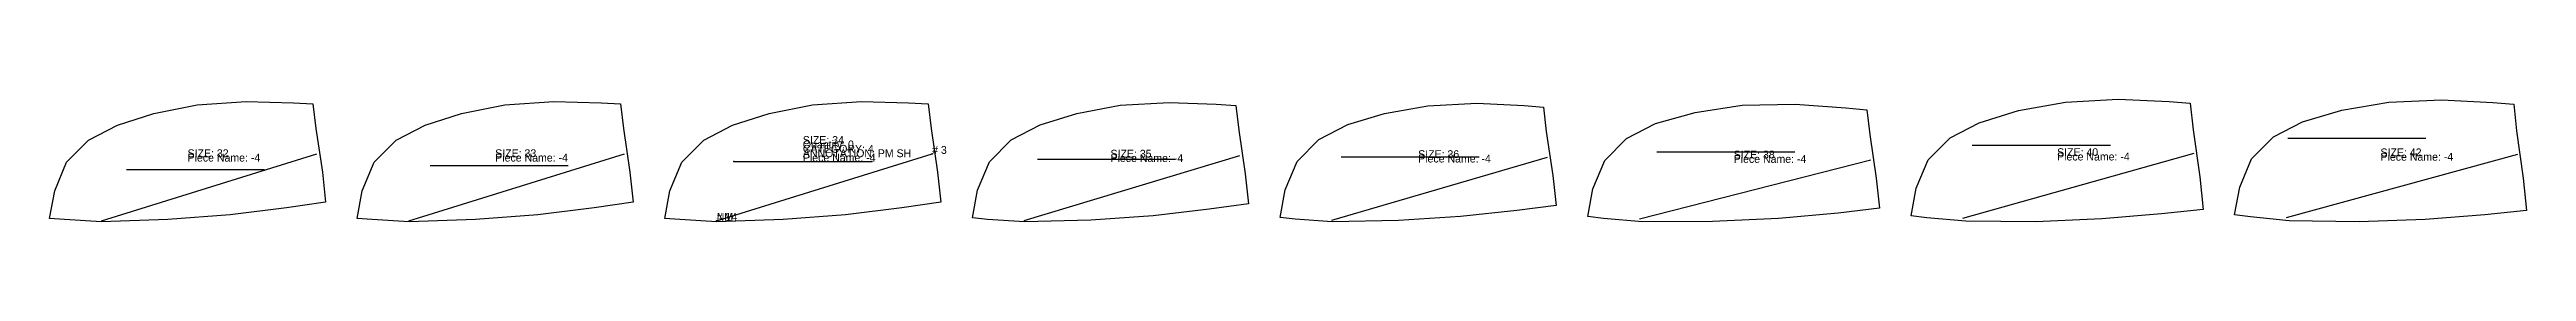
# Model space of a CAD drawing. Extents: x 0 to 2576, y 0 to 49.
# Drawn here: x 1450.1 to 1528.6, y 0 to 3.9 of the extents above; entities that cross this region are included whole.
import ezdxf

# ---------------------------------------------------------------- set-up
doc = ezdxf.new("R2010")
doc.units = 0

# ---------------------------------------------------------------- blocks, each defined once
blk = doc.blocks.new('1111-4_32')
at = {"layer": '1'}
blk.add_lwpolyline([(8.7555, 0.6174), (7.5107, 0.4367), (5.7279, 0.2186), (3.7528, 0.0639), (1.6506, 0), (0.4759, 0.0649), (0, 0.1059), (0.1628, 0.9857), (0.5363, 1.8895), (1.2322, 2.5883), (2.1511, 3.0663), (3.304, 3.4401), (4.6787, 3.7169), (6.2323, 3.8234), (7.7318, 3.7814), (8.3506, 3.7468), (8.4415, 2.9644), (8.6506, 1.5719), (8.7555, 0.6174)], close=True, dxfattribs=at)
at = {"layer": '5'}
blk.add_line((2.4389, 1.6617), (6.8166, 1.6617), dxfattribs=at)
at = {"layer": '7'}
blk.add_line((2.4389, 1.6617), (6.8166, 1.6617), dxfattribs=at)
at = {"layer": '8'}
blk.add_line((1.643, 0.029), (8.4769, 2.157), dxfattribs=at)
at = {"layer": '1'}
for s, p in [('SIZE: 32', (4.3777, 2.0517)), ('Piece Name: -4', (4.3777, 1.9117))]:
    blk.add_text(s, height=0.25, dxfattribs=at).set_placement(p)
blk = doc.blocks.new('1111-4_33')
at = {"layer": '1'}
blk.add_lwpolyline([(8.7555, 0.6174), (7.5107, 0.4367), (5.7279, 0.2186), (3.7528, 0.0639), (1.6506, 0), (0.4759, 0.0649), (0, 0.1059), (0.1628, 0.9857), (0.5363, 1.8895), (1.2322, 2.5883), (2.1511, 3.0663), (3.304, 3.4401), (4.6787, 3.7169), (6.2323, 3.8234), (7.7318, 3.7814), (8.3506, 3.7468), (8.4415, 2.9644), (8.6506, 1.5719), (8.7555, 0.6174)], close=True, dxfattribs=at)
at = {"layer": '5'}
blk.add_line((2.3139, 1.7867), (6.6916, 1.7867), dxfattribs=at)
at = {"layer": '7'}
blk.add_line((2.3139, 1.7867), (6.6916, 1.7867), dxfattribs=at)
at = {"layer": '8'}
blk.add_line((1.643, 0.029), (8.4769, 2.157), dxfattribs=at)
at = {"layer": '1'}
for s, p in [('SIZE: 33', (4.3777, 2.0517)), ('Piece Name: -4', (4.3777, 1.9117))]:
    blk.add_text(s, height=0.25, dxfattribs=at).set_placement(p)
blk = doc.blocks.new('1111-4_34')
at = {"layer": '1'}
blk.add_lwpolyline([(8.7555, 0.6174), (7.5107, 0.4367), (5.7279, 0.2186), (3.7528, 0.0639), (1.6506, 0), (0.4759, 0.0649), (0, 0.1059), (0.1628, 0.9857), (0.5363, 1.8895), (1.2322, 2.5883), (2.1511, 3.0663), (3.304, 3.4401), (4.6787, 3.7169), (6.2323, 3.8234), (7.7318, 3.7814), (8.3506, 3.7468), (8.4415, 2.9644), (8.6506, 1.5719), (8.7555, 0.6174)], close=True, dxfattribs=at)
at = {"layer": '2'}
for p in [(2.1889, 1.9117), (6.5666, 1.9117), (8.4769, 2.157), (1.643, 0.029)]:
    blk.add_point(p, dxfattribs=at)
at = {"layer": '5'}
blk.add_line((2.1889, 1.9117), (6.5666, 1.9117), dxfattribs=at)
at = {"layer": '7'}
blk.add_line((2.1889, 1.9117), (6.5666, 1.9117), dxfattribs=at)
at = {"layer": '8'}
blk.add_line((1.643, 0.029), (8.4769, 2.157), dxfattribs=at)
at = {"layer": '1'}
for s, p in [('SIZE: 34', (4.3777, 2.4717)), ('Quantity: 0', (4.3777, 2.3317)), ('CATEGORY: 4', (4.3777, 2.1917)), ('ANNOTATION: PM SH', (4.3777, 2.0517)), ('Piece Name: -4', (4.3777, 1.9117))]:
    blk.add_text(s, height=0.25, dxfattribs=at).set_placement(p)
at = {"layer": '2'}
for s, p in [('# 3', (8.4769, 2.157)), ('# 14', (1.643, 0.029))]:
    blk.add_text(s, height=0.25, dxfattribs=at).set_placement(p)
at = {"layer": '8'}
blk.add_text('NM', height=0.25, dxfattribs=at).set_placement((1.643, 0.029))
blk = doc.blocks.new('1111-4_35')
at = {"layer": '1'}
blk.add_lwpolyline([(8.7555, 0.5671), (7.5099, 0.3952), (5.7263, 0.1898), (3.7509, 0.0491), (1.6491, 0), (0.4754, 0.0732), (0, 0.1176), (0.1628, 0.9974), (0.5363, 1.9012), (1.2322, 2.6), (2.1511, 3.078), (3.3064, 3.44), (4.6823, 3.7029), (6.2353, 3.7939), (7.7328, 3.7371), (8.3506, 3.6965), (8.4415, 2.9141), (8.6506, 1.5216), (8.7555, 0.5671)], close=True, dxfattribs=at)
at = {"layer": '5'}
blk.add_line((2.0639, 1.9864), (6.4416, 1.9864), dxfattribs=at)
at = {"layer": '7'}
blk.add_line((2.0639, 1.9864), (6.4416, 1.9864), dxfattribs=at)
at = {"layer": '8'}
blk.add_line((1.643, 0.0407), (8.4769, 2.1067), dxfattribs=at)
at = {"layer": '1'}
for s, p in [('SIZE: 35', (4.3777, 2.0369)), ('Piece Name: -4', (4.3777, 1.8969))]:
    blk.add_text(s, height=0.25, dxfattribs=at).set_placement(p)
blk = doc.blocks.new('1111-4_36')
at = {"layer": '1'}
blk.add_lwpolyline([(8.7555, 0.5167), (7.5091, 0.3537), (5.7247, 0.1609), (3.7491, 0.0342), (1.6477, 0), (0.4749, 0.0815), (0, 0.1292), (0.1628, 1.009), (0.5363, 1.9128), (1.2322, 2.6116), (2.1511, 3.0896), (3.3088, 3.4398), (4.686, 3.6888), (6.2384, 3.7643), (7.7338, 3.6928), (8.3506, 3.6461), (8.4415, 2.8637), (8.6506, 1.4712), (8.7555, 0.5167)], close=True, dxfattribs=at)
at = {"layer": '5'}
blk.add_line((1.9389, 2.061), (6.3166, 2.061), dxfattribs=at)
at = {"layer": '7'}
blk.add_line((1.9389, 2.061), (6.3166, 2.061), dxfattribs=at)
at = {"layer": '8'}
blk.add_line((1.643, 0.0523), (8.4769, 2.0563), dxfattribs=at)
at = {"layer": '1'}
for s, p in [('SIZE: 36', (4.3777, 2.0221)), ('Piece Name: -4', (4.3777, 1.8821))]:
    blk.add_text(s, height=0.25, dxfattribs=at).set_placement(p)
blk = doc.blocks.new('1111-4_38')
at = {"layer": '1'}
blk.add_lwpolyline([(9.2555, 0.4265), (7.9361, 0.2752), (6.0479, 0.1015), (3.9588, 0.0009), (1.7384, 0), (0.5008, 0.1056), (0, 0.164), (0.1628, 1.0438), (0.5363, 1.9476), (1.2322, 2.6464), (2.1511, 3.1244), (3.4089, 3.4705), (4.9006, 3.7015), (6.5764, 3.7408), (8.1868, 3.623), (8.8506, 3.5559), (8.9415, 2.7735), (9.1506, 1.381), (9.2555, 0.4265)], close=True, dxfattribs=at)
at = {"layer": '5'}
blk.add_line((2.1889, 2.2208), (6.5666, 2.2208), dxfattribs=at)
at = {"layer": '7'}
blk.add_line((2.1889, 2.2208), (6.5666, 2.2208), dxfattribs=at)
at = {"layer": '8'}
blk.add_line((1.643, 0.0871), (8.9769, 1.9661), dxfattribs=at)
at = {"layer": '1'}
for s, p in [('SIZE: 38', (4.6277, 2.0104)), ('Piece Name: -4', (4.6277, 1.8704))]:
    blk.add_text(s, height=0.25, dxfattribs=at).set_placement(p)
blk = doc.blocks.new('1111-4_40')
at = {"layer": '1'}
blk.add_lwpolyline([(9.2555, 0.3912), (7.9354, 0.2486), (6.0464, 0.0871), (3.957, 0), (1.737, 0.0135), (0.5004, 0.1272), (0, 0.1887), (0.1628, 1.0685), (0.5363, 1.9723), (1.2322, 2.6711), (2.1511, 3.1491), (3.4014, 3.5313), (4.8893, 3.8049), (6.567, 3.8916), (8.1837, 3.8191), (8.8506, 3.7706), (8.9406, 2.9258), (9.152, 1.4217), (9.2555, 0.3912)], close=True, dxfattribs=at)
at = {"layer": '5'}
blk.add_line((1.9389, 2.4355), (6.3166, 2.4355), dxfattribs=at)
at = {"layer": '7'}
blk.add_line((1.9389, 2.4355), (6.3166, 2.4355), dxfattribs=at)
at = {"layer": '8'}
blk.add_line((1.643, 0.1118), (8.9769, 2.1808), dxfattribs=at)
at = {"layer": '1'}
for s, p in [('SIZE: 40', (4.6277, 2.0858)), ('Piece Name: -4', (4.6277, 1.9458))]:
    blk.add_text(s, height=0.25, dxfattribs=at).set_placement(p)
blk = doc.blocks.new('1111-4_42')
at = {"layer": '1'}
blk.add_lwpolyline([(9.2555, 0.3568), (7.9347, 0.2227), (6.0449, 0.0736), (3.9552, 0), (1.7356, 0.0279), (0.4999, 0.1495), (0, 0.2143), (0.1628, 1.0941), (0.5363, 1.9979), (1.2322, 2.6967), (2.1511, 3.1747), (3.4038, 3.5455), (4.8928, 3.8057), (6.57, 3.8774), (8.1847, 3.7906), (8.8506, 3.7362), (8.9406, 2.8914), (9.152, 1.3873), (9.2555, 0.3568)], close=True, dxfattribs=at)
at = {"layer": '5'}
blk.add_line((1.6889, 2.6511), (6.0666, 2.6511), dxfattribs=at)
at = {"layer": '7'}
blk.add_line((1.6889, 2.6511), (6.0666, 2.6511), dxfattribs=at)
at = {"layer": '8'}
blk.add_line((1.643, 0.1374), (8.9769, 2.1464), dxfattribs=at)
at = {"layer": '1'}
for s, p in [('SIZE: 42', (4.6277, 2.0787)), ('Piece Name: -4', (4.6277, 1.9387))]:
    blk.add_text(s, height=0.25, dxfattribs=at).set_placement(p)

msp = doc.modelspace()

# ---------------------------------------------------------------- block references
at = {"layer": '1'}
for name, p in [('1111-4_32', (1450.058, 0)), ('1111-4_33', (1459.8135, 0)), ('1111-4_34', (1469.569, 0)), ('1111-4_35', (1479.3245, 0)), ('1111-4_36', (1489.08, 0)), ('1111-4_38', (1498.8355, 0)), ('1111-4_40', (1509.091, 0)), ('1111-4_42', (1519.3465, 0))]:
    msp.add_blockref(name, p, dxfattribs=at)

doc.saveas('drawing.dxf')
